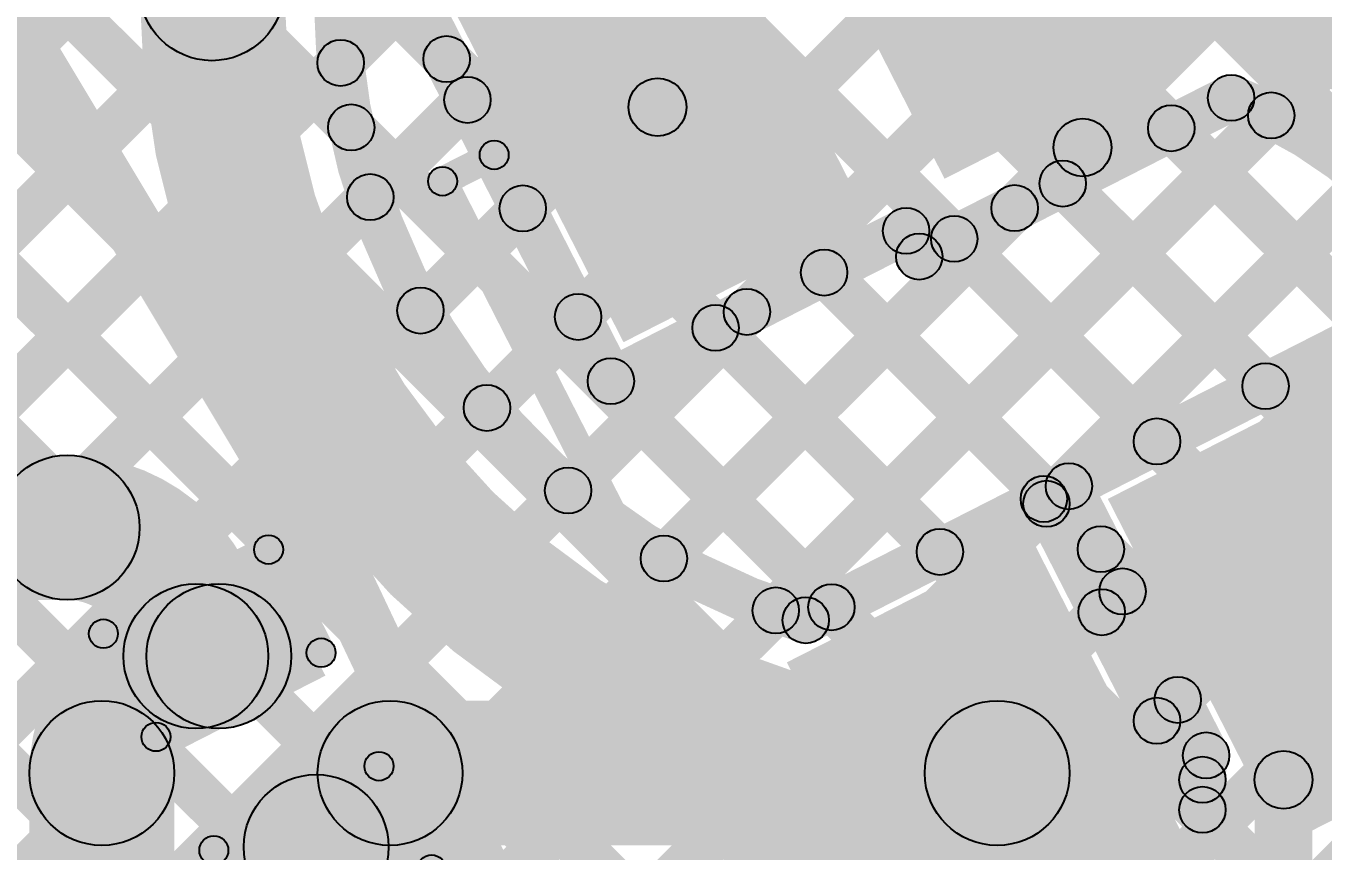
# Model space of a CAD drawing. Header units: millimetres. Extents: x -2.17 to 2.17, y -2.17 to 2.17.
# Drawn here: x 1.3959 to 1.6198, y 0.7267 to 0.8692 of the extents above; entities that cross this region are included whole.
import ezdxf

# ---------------------------------------------------------------- set-up
doc = ezdxf.new("R2010")
doc.units = ezdxf.units.MM
doc.header["$MEASUREMENT"] = 0
for name, color, linetype in [('BottomLayer', 5, 'Continuous'), ('Mechanical2', 216, 'Continuous'), ('TopLayer', 1, 'Continuous'), ('TopOverlay', 2, 'Continuous'), ('TopPaste', 8, 'Continuous'), ('TopSolder', 216, 'Continuous')]:
    doc.layers.add(name, color=color, linetype=linetype)

# ---------------------------------------------------------------- blocks, each defined once
blk = doc.blocks.new('WS2812B_M____154')
at = {"layer": 'TopLayer'}
for points in [[(-0.09409455, 0.05078735), (-0.03503945, 0.05078735), (-0.03503945, 0.01141725), (-0.09409455, 0.01141725)], [(0.03503935, 0.05078745), (0.09409445, 0.05078745), (0.09409445, 0.01141735), (0.03503935, 0.01141735)], [(-0.09409445, -0.01141745), (-0.03503935, -0.01141745), (-0.03503935, -0.05078755), (-0.09409445, -0.05078755)], [(0.03503935, -0.01141715), (0.09409445, -0.01141715), (0.09409445, -0.05078725), (0.03503935, -0.05078725)]]:
    blk.add_hatch(color=1, dxfattribs=at).paths.add_polyline_path(points)
at = {"layer": 'TopOverlay'}
h = blk.add_hatch(color=2, dxfattribs=at)
edge = h.paths.add_edge_path()
edge.add_arc((-0.0699997, 0.0699998), 0.0025, 0, 360)
h = blk.add_hatch(color=2, dxfattribs=at)
edge = h.paths.add_edge_path()
edge.add_arc((-0.0699997, 0.0699998), 0.0025, 0, 360)
for points in [[(0.06999980178572067, 0.07249969999999936), (0.06999979821427933, 0.06749970000000063), (-0.06999970178572067, 0.06749980000000064), (-0.06999969821427933, 0.07249979999999936)], [(-0.07249969999799988, 0.069999900003), (-0.06749970000200012, 0.069999699997), (-0.06750010000200012, 0.05999999999699999), (-0.07250009999799988, 0.06000020000300001)], [(0.06749980000050003, 0.06999964999849996), (0.07249979999949997, 0.06999975000150004), (0.07249999999949998, 0.06000005000150004), (0.06750000000050002, 0.05999994999849997)], [(-0.07249999999949998, -0.06000005000150004), (-0.06750000000050002, -0.05999994999849997), (-0.06749980000050003, -0.06999964999849996), (-0.07249979999949997, -0.06999975000150004)], [(0.06750010000200012, -0.05999999999699999), (0.07250009999799988, -0.06000020000300001), (0.07249969999799988, -0.069999900003), (0.06749970000200012, -0.069999699997)], [(0.06999970178572067, -0.06749980000000064), (0.06999969821427933, -0.07249979999999936), (-0.06999980178572067, -0.07249969999999936), (-0.06999979821427933, -0.06749970000000063)]]:
    blk.add_hatch(color=2, dxfattribs=at).paths.add_polyline_path(points)
h = blk.add_hatch(color=2, dxfattribs=at)
edge = h.paths.add_edge_path()
edge.add_arc((0.0699998, 0.0699997), 0.0025, 0, 360)
h = blk.add_hatch(color=2, dxfattribs=at)
edge = h.paths.add_edge_path()
edge.add_arc((0.0699998, 0.0699997), 0.0025, 0, 360)
h = blk.add_hatch(color=2, dxfattribs=at)
edge = h.paths.add_edge_path()
edge.add_arc((-0.091, 0.061), 0.0025, 0, 360)
h = blk.add_hatch(color=2, dxfattribs=at)
edge = h.paths.add_edge_path()
edge.add_arc((-0.085, 0.061), 0.0025, 0, 360)
h = blk.add_hatch(color=2, dxfattribs=at)
edge = h.paths.add_edge_path()
edge.add_arc((-0.0700001, 0.0600001), 0.0025, 0, 360)
h = blk.add_hatch(color=2, dxfattribs=at)
edge = h.paths.add_edge_path()
edge.add_arc((0.07, 0.06), 0.0025, 0, 360)
h = blk.add_hatch(color=2, dxfattribs=at)
edge = h.paths.add_edge_path()
edge.add_arc((-0.07, -0.06), 0.0025, 0, 360)
h = blk.add_hatch(color=2, dxfattribs=at)
edge = h.paths.add_edge_path()
edge.add_arc((0.0700001, -0.0600001), 0.0025, 0, 360)
h = blk.add_hatch(color=2, dxfattribs=at)
edge = h.paths.add_edge_path()
edge.add_arc((-0.0699998, -0.0699997), 0.0025, 0, 360)
h = blk.add_hatch(color=2, dxfattribs=at)
edge = h.paths.add_edge_path()
edge.add_arc((-0.0699998, -0.0699997), 0.0025, 0, 360)
h = blk.add_hatch(color=2, dxfattribs=at)
edge = h.paths.add_edge_path()
edge.add_arc((0.0699997, -0.0699998), 0.0025, 0, 360)
h = blk.add_hatch(color=2, dxfattribs=at)
edge = h.paths.add_edge_path()
edge.add_arc((0.0699997, -0.0699998), 0.0025, 0, 360)
at = {"layer": 'TopPaste'}
for points in [[(-0.09409455, 0.05078735), (-0.03503945, 0.05078735), (-0.03503945, 0.01141725), (-0.09409455, 0.01141725)], [(0.03503935, 0.05078745), (0.09409445, 0.05078745), (0.09409445, 0.01141735), (0.03503935, 0.01141735)], [(-0.09409445, -0.01141745), (-0.03503935, -0.01141745), (-0.03503935, -0.05078755), (-0.09409445, -0.05078755)], [(0.03503935, -0.01141715), (0.09409445, -0.01141715), (0.09409445, -0.05078725), (0.03503935, -0.05078725)]]:
    blk.add_hatch(color=8, dxfattribs=at).paths.add_polyline_path(points)
at = {"layer": 'TopSolder'}
for points in [[(-0.09809455, 0.05478735), (-0.03103945, 0.05478735), (-0.03103945, 0.00741725), (-0.09809455, 0.00741725)], [(0.03103935, 0.05478745), (0.09809445, 0.05478745), (0.09809445, 0.00741735), (0.03103935, 0.00741735)], [(-0.09809445, -0.00741745), (-0.03103935, -0.00741745), (-0.03103935, -0.05478755), (-0.09809445, -0.05478755)], [(0.03103935, -0.00741715), (0.09809445, -0.00741715), (0.09809445, -0.05478725), (0.03103935, -0.05478725)]]:
    blk.add_hatch(color=216, dxfattribs=at).paths.add_polyline_path(points)
at = {"layer": 'TopOverlay', "const_width": 0.005}
blk.add_lwpolyline([(-0.085, 0.061, 1), (-0.091, 0.061, 1)], format="xyb", close=True, dxfattribs=at)
at = {"layer": 'TopOverlay'}
for centre in [(-0.0699997, 0.0699998), (-0.0699997, 0.0699998), (0.0699998, 0.0699997), (0.0699998, 0.0699997), (-0.091, 0.061), (-0.085, 0.061), (-0.0700001, 0.0600001), (0.07, 0.06), (-0.07, -0.06), (0.0700001, -0.0600001), (-0.0699998, -0.0699997), (-0.0699998, -0.0699997), (0.0699997, -0.0699998), (0.0699997, -0.0699998)]:
    blk.add_circle(centre, 0.0025, dxfattribs=at)
blk = doc.blocks.new('WS2812B_M____155')
at = {"layer": 'TopLayer'}
for points in [[(-0.09409445, 0.05078755), (-0.03503935, 0.05078755), (-0.03503935, 0.01141745), (-0.09409445, 0.01141745)], [(0.03503945, 0.05078745), (0.09409455, 0.05078745), (0.09409455, 0.01141735), (0.03503945, 0.01141735)], [(-0.09409445, -0.01141735), (-0.03503935, -0.01141735), (-0.03503935, -0.05078745), (-0.09409445, -0.05078745)], [(0.03503945, -0.01141715), (0.09409455, -0.01141715), (0.09409455, -0.05078725), (0.03503945, -0.05078725)]]:
    blk.add_hatch(color=1, dxfattribs=at).paths.add_polyline_path(points)
at = {"layer": 'TopOverlay'}
h = blk.add_hatch(color=2, dxfattribs=at)
edge = h.paths.add_edge_path()
edge.add_arc((-0.0700001, 0.0700001), 0.0025, 0, 360)
h = blk.add_hatch(color=2, dxfattribs=at)
edge = h.paths.add_edge_path()
edge.add_arc((-0.0700001, 0.0700001), 0.0025, 0, 360)
for points in [[(0.0700001, 0.0725001), (0.0700001, 0.0675001), (-0.0700001, 0.0675001), (-0.0700001, 0.0725001)], [(-0.072500099999875, 0.07000007500025), (-0.06750010000012499, 0.07000012499975), (-0.067500000000125, 0.06000002499975), (-0.07249999999987501, 0.05999997500025)], [(0.0675001, 0.0700001), (0.0725001, 0.0700001), (0.0725001, 0.0599999), (0.0675001, 0.0599999)], [(-0.0725001, -0.0599999), (-0.0675001, -0.0599999), (-0.0675001, -0.0700001), (-0.0725001, -0.0700001)], [(0.067500000000125, -0.06000002499975), (0.07249999999987501, -0.05999997500025), (0.072500099999875, -0.07000007500025), (0.06750010000012499, -0.07000012499975)], [(0.0700001, -0.0675001), (0.0700001, -0.0725001), (-0.0700001, -0.0725001), (-0.0700001, -0.0675001)]]:
    blk.add_hatch(color=2, dxfattribs=at).paths.add_polyline_path(points)
h = blk.add_hatch(color=2, dxfattribs=at)
edge = h.paths.add_edge_path()
edge.add_arc((0.0700001, 0.0700001), 0.0025, 0, 360)
h = blk.add_hatch(color=2, dxfattribs=at)
edge = h.paths.add_edge_path()
edge.add_arc((0.0700001, 0.0700001), 0.0025, 0, 360)
h = blk.add_hatch(color=2, dxfattribs=at)
edge = h.paths.add_edge_path()
edge.add_arc((-0.091, 0.061), 0.0025, 0, 360)
h = blk.add_hatch(color=2, dxfattribs=at)
edge = h.paths.add_edge_path()
edge.add_arc((-0.085, 0.061), 0.0025, 0, 360)
h = blk.add_hatch(color=2, dxfattribs=at)
edge = h.paths.add_edge_path()
edge.add_arc((-0.07, 0.06), 0.0025, 0, 360)
h = blk.add_hatch(color=2, dxfattribs=at)
edge = h.paths.add_edge_path()
edge.add_arc((0.0700001, 0.0599999), 0.0025, 0, 360)
h = blk.add_hatch(color=2, dxfattribs=at)
edge = h.paths.add_edge_path()
edge.add_arc((-0.0700001, -0.0599999), 0.0025, 0, 360)
h = blk.add_hatch(color=2, dxfattribs=at)
edge = h.paths.add_edge_path()
edge.add_arc((0.07, -0.06), 0.0025, 0, 360)
h = blk.add_hatch(color=2, dxfattribs=at)
edge = h.paths.add_edge_path()
edge.add_arc((-0.0700001, -0.0700001), 0.0025, 0, 360)
h = blk.add_hatch(color=2, dxfattribs=at)
edge = h.paths.add_edge_path()
edge.add_arc((-0.0700001, -0.0700001), 0.0025, 0, 360)
h = blk.add_hatch(color=2, dxfattribs=at)
edge = h.paths.add_edge_path()
edge.add_arc((0.0700001, -0.0700001), 0.0025, 0, 360)
h = blk.add_hatch(color=2, dxfattribs=at)
edge = h.paths.add_edge_path()
edge.add_arc((0.0700001, -0.0700001), 0.0025, 0, 360)
at = {"layer": 'TopPaste'}
for points in [[(-0.09409445, 0.05078755), (-0.03503935, 0.05078755), (-0.03503935, 0.01141745), (-0.09409445, 0.01141745)], [(0.03503945, 0.05078745), (0.09409455, 0.05078745), (0.09409455, 0.01141735), (0.03503945, 0.01141735)], [(-0.09409445, -0.01141735), (-0.03503935, -0.01141735), (-0.03503935, -0.05078745), (-0.09409445, -0.05078745)], [(0.03503945, -0.01141715), (0.09409455, -0.01141715), (0.09409455, -0.05078725), (0.03503945, -0.05078725)]]:
    blk.add_hatch(color=8, dxfattribs=at).paths.add_polyline_path(points)
at = {"layer": 'TopSolder'}
for points in [[(-0.09809445, 0.05478755), (-0.03103935, 0.05478755), (-0.03103935, 0.00741745), (-0.09809445, 0.00741745)], [(0.03103945, 0.05478745), (0.09809455, 0.05478745), (0.09809455, 0.00741735), (0.03103945, 0.00741735)], [(-0.09809445, -0.00741735), (-0.03103935, -0.00741735), (-0.03103935, -0.05478745), (-0.09809445, -0.05478745)], [(0.03103945, -0.00741715), (0.09809455, -0.00741715), (0.09809455, -0.05478725), (0.03103945, -0.05478725)]]:
    blk.add_hatch(color=216, dxfattribs=at).paths.add_polyline_path(points)
at = {"layer": 'TopOverlay', "const_width": 0.005}
blk.add_lwpolyline([(-0.085, 0.061, 1), (-0.091, 0.061, 1)], format="xyb", close=True, dxfattribs=at)
at = {"layer": 'TopOverlay'}
for centre in [(-0.0700001, 0.0700001), (-0.0700001, 0.0700001), (0.0700001, 0.0700001), (0.0700001, 0.0700001), (-0.091, 0.061), (-0.085, 0.061), (-0.07, 0.06), (0.0700001, 0.0599999), (-0.0700001, -0.0599999), (0.07, -0.06), (-0.0700001, -0.0700001), (-0.0700001, -0.0700001), (0.0700001, -0.0700001), (0.0700001, -0.0700001)]:
    blk.add_circle(centre, 0.0025, dxfattribs=at)
blk = doc.blocks.new('C__0402_331')
at = {"layer": 'TopLayer'}
for points in [[(-0.0275, -0.0125), (-0.0275, 0.0125), (-0.009500000000000003, 0.0125), (-0.009499999999999996, -0.0125)], [(0.009500000000000003, -0.0125), (0.009499999999999996, 0.0125), (0.0275, 0.0125), (0.0275, -0.0125)]]:
    blk.add_hatch(color=1, dxfattribs=at).paths.add_polyline_path(points)
at = {"layer": 'TopOverlay'}
h = blk.add_hatch(color=2, dxfattribs=at)
edge = h.paths.add_edge_path()
edge.add_arc((-0.031, 0.016), 0.0025, 0, 360)
h = blk.add_hatch(color=2, dxfattribs=at)
edge = h.paths.add_edge_path()
edge.add_arc((-0.031, 0.016), 0.0025, 0, 360)
for points in [[(-0.031, 0.0135), (-0.031, 0.0185), (-0.011, 0.0185), (-0.011, 0.0135)], [(0.011, 0.0135), (0.011, 0.0185), (0.031, 0.0185), (0.031, 0.0135)], [(-0.0285, -0.016), (-0.0335, -0.016), (-0.0335, 0.016), (-0.0285, 0.016)], [(0.0335, -0.016), (0.0285, -0.016), (0.0285, 0.016), (0.0335, 0.016)], [(-0.031, -0.0185), (-0.031, -0.0135), (-0.011, -0.0135), (-0.011, -0.0185)], [(0.011, -0.0185), (0.011, -0.0135), (0.031, -0.0135), (0.031, -0.0185)]]:
    blk.add_hatch(color=2, dxfattribs=at).paths.add_polyline_path(points)
h = blk.add_hatch(color=2, dxfattribs=at)
edge = h.paths.add_edge_path()
edge.add_arc((-0.011, 0.016), 0.0025, 0, 360)
h = blk.add_hatch(color=2, dxfattribs=at)
edge = h.paths.add_edge_path()
edge.add_arc((0.011, 0.016), 0.0025, 0, 360)
h = blk.add_hatch(color=2, dxfattribs=at)
edge = h.paths.add_edge_path()
edge.add_arc((0.031, 0.016), 0.0025, 0, 360)
h = blk.add_hatch(color=2, dxfattribs=at)
edge = h.paths.add_edge_path()
edge.add_arc((0.031, 0.016), 0.0025, 0, 360)
h = blk.add_hatch(color=2, dxfattribs=at)
edge = h.paths.add_edge_path()
edge.add_arc((-0.031, -0.016), 0.0025, 0, 360)
h = blk.add_hatch(color=2, dxfattribs=at)
edge = h.paths.add_edge_path()
edge.add_arc((-0.031, -0.016), 0.0025, 0, 360)
h = blk.add_hatch(color=2, dxfattribs=at)
edge = h.paths.add_edge_path()
edge.add_arc((-0.011, -0.016), 0.0025, 0, 360)
h = blk.add_hatch(color=2, dxfattribs=at)
edge = h.paths.add_edge_path()
edge.add_arc((0.011, -0.016), 0.0025, 0, 360)
h = blk.add_hatch(color=2, dxfattribs=at)
edge = h.paths.add_edge_path()
edge.add_arc((0.031, -0.016), 0.0025, 0, 360)
h = blk.add_hatch(color=2, dxfattribs=at)
edge = h.paths.add_edge_path()
edge.add_arc((0.031, -0.016), 0.0025, 0, 360)
at = {"layer": 'TopPaste'}
for points in [[(-0.0275, -0.0125), (-0.0275, 0.0125), (-0.009500000000000003, 0.0125), (-0.009499999999999996, -0.0125)], [(0.009500000000000003, -0.0125), (0.009499999999999996, 0.0125), (0.0275, 0.0125), (0.0275, -0.0125)]]:
    blk.add_hatch(color=8, dxfattribs=at).paths.add_polyline_path(points)
at = {"layer": 'TopSolder'}
for points in [[(-0.0298622, -0.0148622), (-0.0298622, 0.0148622), (-0.007137800000000003, 0.0148622), (-0.007137799999999997, -0.0148622)], [(0.007137800000000003, -0.0148622), (0.007137799999999997, 0.0148622), (0.0298622, 0.0148622), (0.0298622, -0.0148622)]]:
    blk.add_hatch(color=216, dxfattribs=at).paths.add_polyline_path(points)
at = {"layer": 'TopOverlay'}
for centre in [(-0.031, 0.016), (-0.031, 0.016), (-0.011, 0.016), (0.011, 0.016), (0.031, 0.016), (0.031, 0.016), (-0.031, -0.016), (-0.031, -0.016), (-0.011, -0.016), (0.011, -0.016), (0.031, -0.016), (0.031, -0.016)]:
    blk.add_circle(centre, 0.0025, dxfattribs=at)

msp = doc.modelspace()

# ---------------------------------------------------------------- hatches: boundary and pattern name
at = {"layer": 'BottomLayer'}
for points in [[(0.0753057728752538, 2.053081172875254), (0.0809626271247462, 2.058738027124746), (1.545482727124746, 0.5942179271247462), (1.539825872875254, 0.5885610728752538)], [(0.1039294728752538, 2.052741772875254), (0.1095863271247462, 2.058398627124746), (1.573767027124746, 0.5942179271247462), (1.568110172875254, 0.5885610728752538)], [(0.1325531728752538, 2.052402372875254), (0.1382100271247462, 2.058059227124746), (1.602051327124746, 0.5942179271247462), (1.596394472875254, 0.5885610728752538)], [(0.1611768728752538, 2.052062972875254), (0.1668337271247462, 2.057719827124746), (1.630335627124746, 0.5942179271247462), (1.624678772875254, 0.5885610728752538)], [(0.1905972728752538, 2.050926872875254), (0.1962541271247462, 2.056583727124746), (1.658619927124746, 0.5942179271247462), (1.652963072875254, 0.5885610728752538)], [(0.2238413728752538, 2.045967072875254), (0.2294982271247462, 2.051623927124746), (1.686904227124746, 0.5942179271247462), (1.681247372875254, 0.5885610728752538)], [(0.2570854728752538, 2.041007272875254), (0.2627423271247462, 2.046664127124746), (1.715188527124746, 0.5942179271247462), (1.709531672875254, 0.5885610728752538)], [(0.2903295728752538, 2.036047472875254), (0.2959864271247462, 2.041704327124746), (1.743472827124746, 0.5942179271247462), (1.737815972875254, 0.5885610728752538)], [(0.3235736728752538, 2.031087672875254), (0.3292305271247462, 2.036744527124746), (1.771757127124746, 0.5942179271247462), (1.766100272875254, 0.5885610728752538)], [(0.3568177728752538, 2.026127872875254), (0.3624746271247462, 2.031784727124746), (1.800041427124746, 0.5942179271247462), (1.794384572875254, 0.5885610728752538)], [(0.3900618728752538, 2.021168072875254), (0.3957187271247462, 2.026824927124746), (1.828325727124746, 0.5942179271247462), (1.822668872875254, 0.5885610728752538)], [(0.4233059728752538, 2.016208272875254), (0.4289628271247461, 2.021865127124746), (1.856610027124746, 0.5942179271247462), (1.850953172875254, 0.5885610728752538)], [(0.4596396728752539, 2.008158872875254), (0.4652965271247461, 2.013815727124746), (1.884894327124746, 0.5942179271247462), (1.879237472875254, 0.5885610728752538)], [(1.125052627124746, 0.5885610728752538), (1.119395772875254, 0.5942179271247462), (1.706942072875254, 1.181764227124746), (1.712598927124746, 1.176107372875254)], [(1.153336927124746, 0.5885610728752538), (1.147680072875254, 0.5942179271247462), (1.719366772875254, 1.165904627124746), (1.725023627124746, 1.160247772875254)], [(1.181621227124746, 0.5885610728752538), (1.175964372875254, 0.5942179271247462), (1.730457372875254, 1.148710927124746), (1.736114227124746, 1.143054072875254)], [(1.209905527124746, 0.5885610728752538), (1.204248672875254, 0.5942179271247462), (1.741025072875254, 1.130994327124746), (1.746681927124746, 1.125337472875254)], [(1.238189827124746, 0.5885610728752538), (1.232532972875254, 0.5942179271247462), (1.751592872875254, 1.113277827124746), (1.757249727124746, 1.107620972875254)], [(1.266474127124746, 0.5885610728752538), (1.260817272875254, 0.5942179271247462), (1.762160572875254, 1.095561227124746), (1.767817427124746, 1.089904372875254)], [(1.294758427124746, 0.5885610728752538), (1.289101572875254, 0.5942179271247462), (1.772728372875254, 1.077844727124746), (1.778385227124746, 1.072187872875254)], [(1.323042727124746, 0.5885610728752538), (1.317385872875254, 0.5942179271247462), (1.783296172875254, 1.060128227124746), (1.788953027124746, 1.054471372875254)], [(1.351327027124746, 0.5885610728752538), (1.345670172875254, 0.5942179271247462), (1.793863872875254, 1.042411627124746), (1.799520727124746, 1.036754772875254)], [(1.379611327124746, 0.5885610728752538), (1.373954472875254, 0.5942179271247462), (1.804431672875254, 1.024695127124746), (1.810088527124746, 1.019038272875254)], [(1.407895627124746, 0.5885610728752538), (1.402238772875254, 0.5942179271247462), (1.814999372875254, 1.006978527124746), (1.820656227124746, 1.001321672875254)], [(1.436179927124746, 0.5885610728752538), (1.430523072875254, 0.5942179271247462), (1.825567172875254, 0.9892620271247461), (1.831224027124746, 0.9836051728752538)], [(1.464464227124746, 0.5885610728752538), (1.458807372875254, 0.5942179271247462), (1.836134972875254, 0.9715455271247462), (1.841791827124746, 0.9658886728752538)], [(1.492748527124746, 0.5885610728752538), (1.487091672875254, 0.5942179271247462), (1.846702672875254, 0.9538289271247461), (1.852359527124746, 0.9481720728752538)]]:
    msp.add_hatch(color=5, dxfattribs=at).paths.add_polyline_path(points)
at = {"layer": 'TopLayer'}
for points in [[(1.509923583589523, 0.854698801088383), (1.499975616410477, 0.8557175989116169), (1.510537516410477, 0.958848398911617), (1.520485483589523, 0.957829601088383)], [(1.446671572875254, 0.8797056728752538), (1.452328427124746, 0.8853625271247462), (1.471355627124746, 0.8663353271247461), (1.465698772875254, 0.8606784728752539)], [(1.555919265861245, 0.8811785504801808), (1.564829334138755, 0.8857184495198193), (1.582774434138755, 0.8504991495198192), (1.573864365861245, 0.8459592504801808)], [(1.453059727124746, 0.8599995728752539), (1.447402872875254, 0.8656564271247461), (1.459752272875254, 0.8780058271247462), (1.465409127124746, 0.8723489728752538)], [(1.458467574479785, 0.8744392368695213), (1.465595625520215, 0.8780711631304787), (1.500446225520215, 0.8096730631304787), (1.493318174479785, 0.8060411368695213)], [(1.551937759886581, 0.8258083728269374), (1.548305840113419, 0.8329364271730626), (1.602139540113419, 0.8603660271730627), (1.605771459886581, 0.8532379728269374)], [(1.458178327124746, 0.8368338728752539), (1.452521472875254, 0.8424907271247462), (1.469299372875254, 0.8592686271247462), (1.474956227124746, 0.8536117728752538)], [(1.528180727124746, 0.7654147728752538), (1.522523872875254, 0.7710716271247462), (1.608053472875254, 0.8566012271247462), (1.613710327124746, 0.8509443728752538)], [(1.449232372875254, 0.8488605728752538), (1.454889227124746, 0.8545174271247461), (1.537775427124746, 0.7716312271247462), (1.532118572875254, 0.7659743728752538)], [(1.590801872875254, 0.8487125728752538), (1.596458727124746, 0.8543694271247462), (1.656960527124746, 0.7938676271247461), (1.651303672875254, 0.7882107728752539)], [(1.574893127124746, 0.7838428728752539), (1.569236272875254, 0.7894997271247461), (1.624984872875254, 0.8452483271247462), (1.630641727124746, 0.8395914728752538)], [(1.572064572875254, 0.8391655728752538), (1.577721427124746, 0.8448224271247461), (1.612724227124746, 0.8098196271247461), (1.607067372875254, 0.8041627728752538)], [(1.466841627124746, 0.8172128728752539), (1.461184772875254, 0.8228697271247462), (1.478846472875254, 0.8405314271247462), (1.484503327124746, 0.8348745728752539)], [(1.508872127124746, 0.7743904728752539), (1.503215272875254, 0.7800473271247461), (1.563757772875254, 0.8405898271247462), (1.569414627124746, 0.8349329728752538)], [(1.498698158706894, 0.8042930722258582), (1.495066241293106, 0.8114211277741418), (1.546035941293106, 0.8373914277741418), (1.549667858706894, 0.8302633722258582)], [(1.544287862292994, 0.8320114607876247), (1.551415937707006, 0.8356433392123753), (1.553685837707006, 0.8311883392123753), (1.546557762292994, 0.8275564607876247)], [(1.553327372875254, 0.8296184728752538), (1.558984227124746, 0.8352753271247462), (1.593987027124746, 0.8002725271247462), (1.588330172875254, 0.7946156728752538)], [(1.530872772875254, 0.8237887728752539), (1.536529627124746, 0.8294456271247461), (1.584312427124746, 0.7816628271247461), (1.578655572875254, 0.7760059728752539)], [(1.492334927124746, 0.7861375728752539), (1.486678072875254, 0.7917944271247461), (1.517531772875254, 0.8226481271247461), (1.523188627124746, 0.8169912728752539)], [(1.478320627124746, 0.8004075728752539), (1.472663772875254, 0.8060644271247461), (1.488393572875254, 0.8217942271247461), (1.494050427124746, 0.8161373728752539)], [(1.512135472875254, 0.8142417728752539), (1.517792327124746, 0.8198986271247461), (1.556512627124746, 0.7811783271247461), (1.550855772875254, 0.7755214728752539)], [(1.577766161207039, 0.7861310734997434), (1.574134238792962, 0.7932591265002565), (1.625251438792962, 0.8193046265002566), (1.628883361207039, 0.8121765734997435)], [(1.351, 0.77007), (1.351, 0.79507), (1.403025, 0.79507), (1.403025, 0.77007)], [(1.532330861453804, 0.7629805736254767), (1.528698938546196, 0.7701086263745234), (1.569826438546196, 0.7910641263745234), (1.573458361453804, 0.7839360736254767)], [(1.572386175968058, 0.7878791339486276), (1.579514224031942, 0.7915110660513723), (1.603207224031943, 0.7450110660513724), (1.596079175968057, 0.7413791339486276)], [(1.568078375451482, 0.7856841349624615), (1.575206424548518, 0.7893160650375386), (1.602564024548518, 0.7356238650375386), (1.595435975451482, 0.7319919349624614)], [(1.584440227124746, 0.7651056728752539), (1.578783372875254, 0.7707625271247461), (1.582377972875254, 0.7743571271247461), (1.588034827124746, 0.7687002728752539)], [(1.616535533905933, 0.7354648660940672), (1.609464466094067, 0.7425359339059328), (1.625464466094067, 0.7585359339059328), (1.632535533905933, 0.7514648660940673)], [(1.593987327124746, 0.7463684728752539), (1.588330472875254, 0.7520253271247461), (1.591925172875254, 0.7556200271247462), (1.597582027124746, 0.7499631728752538)], [(1.4587595, 0.727649), (1.4587595, 0.752649), (1.563575, 0.752649), (1.563575, 0.727649)], [(1.4215, 0.6904464), (1.3965, 0.6904464), (1.3965, 0.7401543), (1.4215, 0.7401543)], [(1.603, 0.7338079), (1.595, 0.7338079), (1.595, 0.7390004), (1.603, 0.7390004)], [(1.618, 0.6813909), (1.608, 0.6813909), (1.608, 0.7390004), (1.618, 0.7390004)]]:
    msp.add_hatch(color=1, dxfattribs=at).paths.add_polyline_path(points)
h = msp.add_hatch(color=1, dxfattribs=at)
edge = h.paths.add_edge_path()
edge.add_arc((1.428, 0.875724), 0.0125, 0, 360)
h = msp.add_hatch(color=1, dxfattribs=at)
edge = h.paths.add_edge_path()
edge.add_arc((1.428, 0.875724), 0.0125, 0, 360)
h = msp.add_hatch(color=1, dxfattribs=at)
edge = h.paths.add_edge_path()
edge.add_arc((1.4502313, 0.862828), 0.004, 0, 360)
h = msp.add_hatch(color=1, dxfattribs=at)
edge = h.paths.add_edge_path()
edge.add_arc((1.4685272, 0.8635069), 0.004, 0, 360)
h = msp.add_hatch(color=1, dxfattribs=at)
edge = h.paths.add_edge_path()
edge.add_arc((1.4721278, 0.8564402), 0.004, 0, 360)
h = msp.add_hatch(color=1, dxfattribs=at)
edge = h.paths.add_edge_path()
edge.add_arc((1.5049496, 0.8552082), 0.005, 0, 360)
h = msp.add_hatch(color=1, dxfattribs=at)
edge = h.paths.add_edge_path()
edge.add_arc((1.6039555, 0.856802), 0.004, 0, 360)
h = msp.add_hatch(color=1, dxfattribs=at)
edge = h.paths.add_edge_path()
edge.add_arc((1.6039555, 0.856802), 0.004, 0, 360)
h = msp.add_hatch(color=1, dxfattribs=at)
edge = h.paths.add_edge_path()
edge.add_arc((1.6108819, 0.8537728), 0.004, 0, 360)
h = msp.add_hatch(color=1, dxfattribs=at)
edge = h.paths.add_edge_path()
edge.add_arc((1.4520608, 0.851689), 0.004, 0, 360)
h = msp.add_hatch(color=1, dxfattribs=at)
edge = h.paths.add_edge_path()
edge.add_arc((1.5936303, 0.851541), 0.004, 0, 360)
h = msp.add_hatch(color=1, dxfattribs=at)
edge = h.paths.add_edge_path()
edge.add_arc((1.5783194, 0.8482292), 0.005, 0, 360)
h = msp.add_hatch(color=1, dxfattribs=at)
edge = h.paths.add_edge_path()
edge.add_arc((1.574893, 0.841994), 0.004, 0, 360)
h = msp.add_hatch(color=1, dxfattribs=at)
edge = h.paths.add_edge_path()
edge.add_arc((1.4553499, 0.8396623), 0.004, 0, 360)
h = msp.add_hatch(color=1, dxfattribs=at)
edge = h.paths.add_edge_path()
edge.add_arc((1.4816749, 0.837703), 0.004, 0, 360)
h = msp.add_hatch(color=1, dxfattribs=at)
edge = h.paths.add_edge_path()
edge.add_arc((1.5665862, 0.8377614), 0.004, 0, 360)
h = msp.add_hatch(color=1, dxfattribs=at)
edge = h.paths.add_edge_path()
edge.add_arc((1.5478519, 0.8338274), 0.004, 0, 360)
h = msp.add_hatch(color=1, dxfattribs=at)
edge = h.paths.add_edge_path()
edge.add_arc((1.5478519, 0.8338274), 0.004, 0, 360)
h = msp.add_hatch(color=1, dxfattribs=at)
edge = h.paths.add_edge_path()
edge.add_arc((1.5561558, 0.8324469), 0.004, 0, 360)
h = msp.add_hatch(color=1, dxfattribs=at)
edge = h.paths.add_edge_path()
edge.add_arc((1.5501218, 0.8293724), 0.004, 0, 360)
h = msp.add_hatch(color=1, dxfattribs=at)
edge = h.paths.add_edge_path()
edge.add_arc((1.5501218, 0.8293724), 0.004, 0, 360)
h = msp.add_hatch(color=1, dxfattribs=at)
edge = h.paths.add_edge_path()
edge.add_arc((1.5337012, 0.8266172), 0.004, 0, 360)
h = msp.add_hatch(color=1, dxfattribs=at)
edge = h.paths.add_edge_path()
edge.add_arc((1.4640132, 0.8200413), 0.004, 0, 360)
h = msp.add_hatch(color=1, dxfattribs=at)
edge = h.paths.add_edge_path()
edge.add_arc((1.491222, 0.8189658), 0.004, 0, 360)
h = msp.add_hatch(color=1, dxfattribs=at)
edge = h.paths.add_edge_path()
edge.add_arc((1.5203602, 0.8198197), 0.004, 0, 360)
h = msp.add_hatch(color=1, dxfattribs=at)
edge = h.paths.add_edge_path()
edge.add_arc((1.5149639, 0.8170702), 0.004, 0, 360)
h = msp.add_hatch(color=1, dxfattribs=at)
edge = h.paths.add_edge_path()
edge.add_arc((1.4968822, 0.8078571), 0.004, 0, 360)
h = msp.add_hatch(color=1, dxfattribs=at)
edge = h.paths.add_edge_path()
edge.add_arc((1.4968822, 0.8078571), 0.004, 0, 360)
h = msp.add_hatch(color=1, dxfattribs=at)
edge = h.paths.add_edge_path()
edge.add_arc((1.6098958, 0.8069912), 0.004, 0, 360)
h = msp.add_hatch(color=1, dxfattribs=at)
edge = h.paths.add_edge_path()
edge.add_arc((1.4754922, 0.803236), 0.004, 0, 360)
h = msp.add_hatch(color=1, dxfattribs=at)
edge = h.paths.add_edge_path()
edge.add_arc((1.5911586, 0.7974441), 0.004, 0, 360)
h = msp.add_hatch(color=1, dxfattribs=at)
edge = h.paths.add_edge_path()
edge.add_arc((1.403025, 0.78257), 0.0125, 0, 360)
h = msp.add_hatch(color=1, dxfattribs=at)
edge = h.paths.add_edge_path()
edge.add_arc((1.403025, 0.78257), 0.0125, 0, 360)
h = msp.add_hatch(color=1, dxfattribs=at)
edge = h.paths.add_edge_path()
edge.add_arc((1.4895065, 0.788966), 0.004, 0, 360)
h = msp.add_hatch(color=1, dxfattribs=at)
edge = h.paths.add_edge_path()
edge.add_arc((1.5759502, 0.7896951), 0.004, 0, 360)
h = msp.add_hatch(color=1, dxfattribs=at)
edge = h.paths.add_edge_path()
edge.add_arc((1.5759502, 0.7896951), 0.004, 0, 360)
h = msp.add_hatch(color=1, dxfattribs=at)
edge = h.paths.add_edge_path()
edge.add_arc((1.5716424, 0.7875001), 0.004, 0, 360)
h = msp.add_hatch(color=1, dxfattribs=at)
edge = h.paths.add_edge_path()
edge.add_arc((1.5716424, 0.7875001), 0.004, 0, 360)
h = msp.add_hatch(color=1, dxfattribs=at)
edge = h.paths.add_edge_path()
edge.add_arc((1.5720647, 0.7866713), 0.004, 0, 360)
h = msp.add_hatch(color=1, dxfattribs=at)
edge = h.paths.add_edge_path()
edge.add_arc((1.5536842, 0.7783499), 0.004, 0, 360)
h = msp.add_hatch(color=1, dxfattribs=at)
edge = h.paths.add_edge_path()
edge.add_arc((1.581484, 0.7788344), 0.004, 0, 360)
h = msp.add_hatch(color=1, dxfattribs=at)
edge = h.paths.add_edge_path()
edge.add_arc((1.5060437, 0.7772189), 0.004, 0, 360)
h = msp.add_hatch(color=1, dxfattribs=at)
edge = h.paths.add_edge_path()
edge.add_arc((1.5852064, 0.7715287), 0.004, 0, 360)
h = msp.add_hatch(color=1, dxfattribs=at)
edge = h.paths.add_edge_path()
edge.add_arc((1.4252383, 0.7603567), 0.0125, 0, 360)
h = msp.add_hatch(color=1, dxfattribs=at)
edge = h.paths.add_edge_path()
edge.add_arc((1.4292024, 0.7603567), 0.0125, 0, 360)
h = msp.add_hatch(color=1, dxfattribs=at)
edge = h.paths.add_edge_path()
edge.add_arc((1.534947, 0.7688028), 0.004, 0, 360)
h = msp.add_hatch(color=1, dxfattribs=at)
edge = h.paths.add_edge_path()
edge.add_arc((1.5253523, 0.7682432), 0.004, 0, 360)
h = msp.add_hatch(color=1, dxfattribs=at)
edge = h.paths.add_edge_path()
edge.add_arc((1.5305149, 0.7665446), 0.004, 0, 360)
h = msp.add_hatch(color=1, dxfattribs=at)
edge = h.paths.add_edge_path()
edge.add_arc((1.5305149, 0.7665446), 0.004, 0, 360)
h = msp.add_hatch(color=1, dxfattribs=at)
edge = h.paths.add_edge_path()
edge.add_arc((1.5816118, 0.7679341), 0.004, 0, 360)
h = msp.add_hatch(color=1, dxfattribs=at)
edge = h.paths.add_edge_path()
edge.add_arc((1.5947536, 0.7527916), 0.004, 0, 360)
h = msp.add_hatch(color=1, dxfattribs=at)
edge = h.paths.add_edge_path()
edge.add_arc((1.409, 0.7401543), 0.0125, 0, 360)
h = msp.add_hatch(color=1, dxfattribs=at)
edge = h.paths.add_edge_path()
edge.add_arc((1.409, 0.7401543), 0.0125, 0, 360)
h = msp.add_hatch(color=1, dxfattribs=at)
edge = h.paths.add_edge_path()
edge.add_arc((1.4587595, 0.740149), 0.0125, 0, 360)
h = msp.add_hatch(color=1, dxfattribs=at)
edge = h.paths.add_edge_path()
edge.add_arc((1.4587595, 0.740149), 0.0125, 0, 360)
h = msp.add_hatch(color=1, dxfattribs=at)
edge = h.paths.add_edge_path()
edge.add_arc((1.563575, 0.740149), 0.0125, 0, 360)
h = msp.add_hatch(color=1, dxfattribs=at)
edge = h.paths.add_edge_path()
edge.add_arc((1.563575, 0.740149), 0.0125, 0, 360)
h = msp.add_hatch(color=1, dxfattribs=at)
edge = h.paths.add_edge_path()
edge.add_arc((1.563575, 0.740149), 0.0125, 0, 360)
h = msp.add_hatch(color=1, dxfattribs=at)
edge = h.paths.add_edge_path()
edge.add_arc((1.5911589, 0.7491969), 0.004, 0, 360)
h = msp.add_hatch(color=1, dxfattribs=at)
edge = h.paths.add_edge_path()
edge.add_arc((1.5996432, 0.7431951), 0.004, 0, 360)
h = msp.add_hatch(color=1, dxfattribs=at)
edge = h.paths.add_edge_path()
edge.add_arc((1.5996432, 0.7431951), 0.004, 0, 360)
h = msp.add_hatch(color=1, dxfattribs=at)
edge = h.paths.add_edge_path()
edge.add_arc((1.5996432, 0.7431951), 0.004, 0, 360)
h = msp.add_hatch(color=1, dxfattribs=at)
edge = h.paths.add_edge_path()
edge.add_arc((1.613, 0.7390004), 0.005, 0, 360)
h = msp.add_hatch(color=1, dxfattribs=at)
edge = h.paths.add_edge_path()
edge.add_arc((1.613, 0.7390004), 0.005, 0, 360)
h = msp.add_hatch(color=1, dxfattribs=at)
edge = h.paths.add_edge_path()
edge.add_arc((1.599, 0.7390004), 0.004, 0, 360)
h = msp.add_hatch(color=1, dxfattribs=at)
edge = h.paths.add_edge_path()
edge.add_arc((1.599, 0.7390004), 0.004, 0, 360)
h = msp.add_hatch(color=1, dxfattribs=at)
edge = h.paths.add_edge_path()
edge.add_arc((1.599, 0.7390004), 0.004, 0, 360)
h = msp.add_hatch(color=1, dxfattribs=at)
edge = h.paths.add_edge_path()
edge.add_arc((1.446, 0.7273895), 0.0125, 0, 360)
h = msp.add_hatch(color=1, dxfattribs=at)
edge = h.paths.add_edge_path()
edge.add_arc((1.599, 0.7338079), 0.004, 0, 360)
h = msp.add_hatch(color=1, dxfattribs=at)
edge = h.paths.add_edge_path()
edge.add_arc((1.599, 0.7338079), 0.004, 0, 360)

# ---------------------------------------------------------------- linework, layer by layer
at = {"layer": 'Mechanical2', "const_width": 0.01}
for points in [[(2.1653543, 0.001, 1), (-2.1653543, 0.001, 1)], [(2.081354, -0.01, 1), (-2.049354, -0.01, 1)], [(1.8405512, 0.001, 1), (-1.8405512, 0.001, 1)], [(1.6437008, 0.001, 1), (-1.6437008, 0.001, 1)], [(1.503937, 0, 1), (-1.503937, 0, 1)]]:
    msp.add_lwpolyline(points, format="xyb", close=True, dxfattribs=at)
at = {"layer": 'TopLayer'}
for points, const_width in [([(1.5995, 0.9026542, -0.3582872370801571), (1.6975, 0.7834485)], 0.008), ([(1.576, 0.8834485, -0.4142135623730951), (1.676, 0.7834485)], 0.025), ([(1.563575, 0.740149, -0.4142135623730951), (1.428, 0.875724)], 0.025), ([(1.5305149, 0.7665446, -0.3304929281322504), (1.4495, 0.875724)], 0.008), ([(1.6039555, 0.856802, -0.3111676960762486), (1.6545, 0.7834485)], 0.008), ([(1.403025, 0.78257, -0.4142135623730951), (1.4252383, 0.7603567)], 0.025), ([(1.409, 0.7401543, -0.4142135623730951), (1.4292024, 0.7603567)], 0.025), ([(1.446, 0.7273895, -0.4142135623730951), (1.4587595, 0.740149)], 0.025), ([(1.536, 0.712574, -0.4142135623730951), (1.563575, 0.740149)], 0.025), ([(1.599, 0.7390004, -0.07622085006701583), (1.5996432, 0.7431951)], 0.008), ([(1.599, 0.7390004, -0.07622085006701583), (1.5996432, 0.7431951)], 0.008)]:
    msp.add_lwpolyline(points, format="xyb", dxfattribs=dict(at, const_width=const_width))
for centre, radius in [((1.428, 0.875724), 0.0125), ((1.428, 0.875724), 0.0125), ((1.4502313, 0.862828), 0.004), ((1.4685272, 0.8635069), 0.004), ((1.4721278, 0.8564402), 0.004), ((1.5049496, 0.8552082), 0.005), ((1.6039555, 0.856802), 0.004), ((1.6039555, 0.856802), 0.004), ((1.6108819, 0.8537728), 0.004), ((1.4520608, 0.851689), 0.004), ((1.5936303, 0.851541), 0.004), ((1.5783194, 0.8482292), 0.005), ((1.574893, 0.841994), 0.004), ((1.4553499, 0.8396623), 0.004), ((1.4816749, 0.837703), 0.004), ((1.5665862, 0.8377614), 0.004), ((1.5478519, 0.8338274), 0.004), ((1.5478519, 0.8338274), 0.004), ((1.5561558, 0.8324469), 0.004), ((1.5501218, 0.8293724), 0.004), ((1.5501218, 0.8293724), 0.004), ((1.5337012, 0.8266172), 0.004), ((1.4640132, 0.8200413), 0.004), ((1.491222, 0.8189658), 0.004), ((1.5203602, 0.8198197), 0.004), ((1.5149639, 0.8170702), 0.004), ((1.4968822, 0.8078571), 0.004), ((1.4968822, 0.8078571), 0.004), ((1.6098958, 0.8069912), 0.004), ((1.4754922, 0.803236), 0.004), ((1.5911586, 0.7974441), 0.004), ((1.403025, 0.78257), 0.0125), ((1.403025, 0.78257), 0.0125), ((1.4895065, 0.788966), 0.004), ((1.5759502, 0.7896951), 0.004), ((1.5759502, 0.7896951), 0.004), ((1.5716424, 0.7875001), 0.004), ((1.5716424, 0.7875001), 0.004), ((1.5720647, 0.7866713), 0.004), ((1.5536842, 0.7783499), 0.004), ((1.581484, 0.7788344), 0.004), ((1.5060437, 0.7772189), 0.004), ((1.5852064, 0.7715287), 0.004), ((1.4252383, 0.7603567), 0.0125), ((1.4292024, 0.7603567), 0.0125), ((1.534947, 0.7688028), 0.004), ((1.5253523, 0.7682432), 0.004), ((1.5305149, 0.7665446), 0.004), ((1.5305149, 0.7665446), 0.004), ((1.5816118, 0.7679341), 0.004), ((1.5947536, 0.7527916), 0.004), ((1.409, 0.7401543), 0.0125), ((1.409, 0.7401543), 0.0125), ((1.4587595, 0.740149), 0.0125), ((1.4587595, 0.740149), 0.0125), ((1.563575, 0.740149), 0.0125), ((1.563575, 0.740149), 0.0125), ((1.563575, 0.740149), 0.0125), ((1.5911589, 0.7491969), 0.004), ((1.5996432, 0.7431951), 0.004), ((1.5996432, 0.7431951), 0.004), ((1.5996432, 0.7431951), 0.004), ((1.613, 0.7390004), 0.005), ((1.613, 0.7390004), 0.005), ((1.599, 0.7390004), 0.004), ((1.599, 0.7390004), 0.004), ((1.599, 0.7390004), 0.004), ((1.446, 0.7273895), 0.0125), ((1.599, 0.7338079), 0.004), ((1.599, 0.7338079), 0.004)]:
    msp.add_circle(centre, radius, dxfattribs=at)

# ---------------------------------------------------------------- block references
for name, p, rotation in [('WS2812B_M____155', (1.5619748, 0.8117988), 117), ('C__0402_331', (1.4376012, 0.7438731), 297), ('WS2812B_M____154', (1.64869, 0.6157356), 110)]:
    msp.add_blockref(name, p, dxfattribs=dict(rotation=rotation))

# ---------------------------------------------------------------- texts
at = {"layer": 'TopOverlay'}
msp.add_text('@', height=0.04, rotation=27, dxfattribs=at).set_placement((1.452, 0.6813895))

doc.saveas('drawing.dxf')
